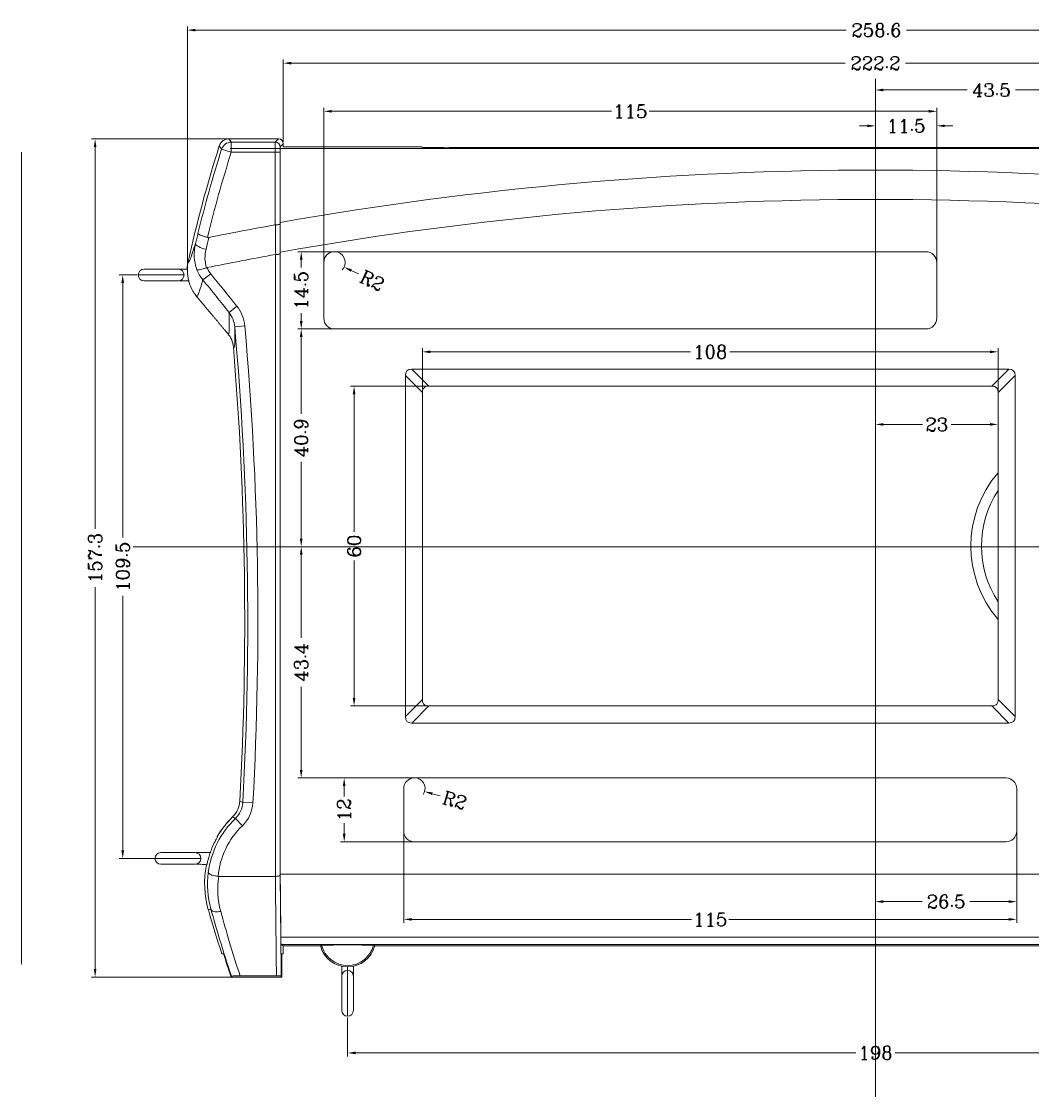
# Model space of a CAD drawing. Header units: millimetres. Extents: x -56 to 1013, y 0 to 900.
# Drawn here: x 338.8 to 528.6, y 437.1 to 637.8 of the extents above; entities that cross this region are included whole.
import ezdxf
from ezdxf.lldxf.tags import DXFTag

# ---------------------------------------------------------------- set-up
doc = ezdxf.new("R2010")
doc.units = ezdxf.units.MM
doc.header["$MEASUREMENT"] = 0
doc.layers.get('0').update_dxf_attribs({"linetype": 'CONTINUOUS'})
doc.layers.get('Defpoints').update_dxf_attribs({"linetype": 'CONTINUOUS'})
doc.layers.add('1', color=7, linetype='CONTINUOUS')
doc.styles.add('ROMANC', font='romanc.shx', dxfattribs={"bigfont": 'gbcbig.shx'})
tags = doc.linetypes.add('CENTER', pattern=[47.5, 22, -8.5, 8.5, -8.5]).pattern_tags.tags
tags[10:11] = [DXFTag(74, 4), DXFTag(75, 0), DXFTag(340, '0'), DXFTag(46, 0.0), DXFTag(50, 0.0), DXFTag(44, 0.0), DXFTag(45, 0.0)]
tags[8:9] = [DXFTag(74, 4), DXFTag(75, 0), DXFTag(340, '0'), DXFTag(46, 0.0), DXFTag(50, 0.0), DXFTag(44, 0.0), DXFTag(45, 0.0)]
tags[6:7] = [DXFTag(74, 4), DXFTag(75, 0), DXFTag(340, '0'), DXFTag(46, 0.0), DXFTag(50, 0.0), DXFTag(44, 0.0), DXFTag(45, 0.0)]
tags[4:5] = [DXFTag(74, 4), DXFTag(75, 0), DXFTag(340, '0'), DXFTag(46, 0.0), DXFTag(50, 0.0), DXFTag(44, 0.0), DXFTag(45, 0.0)]
doc.dimstyles.new('YanXiu', dxfattribs={"dimtxt": 2.5, "dimasz": 1.5, "dimexe": 0.66, "dimexo": 0.66, "dimgap": 0.66, "dimtad": 0, "dimdec": 1, "dimzin": 0, "dimdsep": 46, "dimtxsty": 'ROMANC', "dimcen": 0, "dimclrd": 131, "dimclre": 131, "dimclrt": 42, "dimadec": 0, "dimazin": 0, "dimtfac": 1, "dimtdec": 4, "dimtofl": 0, "dimtmove": 0, "dimatfit": 3, "dimfxl": 1, "dimtolj": 1, "dimtzin": 0, "dimlwd": 0, "dimlwe": 0, "dimarcsym": 0})

# ---------------------------------------------------------------- blocks, each defined once
blk = doc.blocks.new('*D4')
at = {"color": 131, "lineweight": 5}
for p, q in [((395.59, 592.14), (395.59, 621.58)), ((397.09, 620.92), (449.57, 620.92)), ((509.09, 620.92), (456.61, 620.92)), ((510.59, 592.14), (510.59, 621.58))]:
    blk.add_line(p, q, dxfattribs=at)
at = {"color": 131, "lineweight": 18}
for points in [[(397.09, 621.17), (397.09, 620.67), (395.59, 620.92)], [(509.09, 621.17), (509.09, 620.67), (510.59, 620.92)]]:
    blk.add_solid(points, dxfattribs=at)
at = {"layer": 'Defpoints', "color": 0, "lineweight": 18}
for p in [(510.59, 620.92), (395.59, 591.48), (510.59, 591.48)]:
    blk.add_point(p, dxfattribs=at)
at = {"color": 42, "lineweight": 18, "insert": (453.09, 620.92), "char_height": 2.5, "attachment_point": 5, "style": 'ROMANC'}
blk.add_mtext('115', dxfattribs=at)
blk = doc.blocks.new('*D5')
at = {"color": 131, "lineweight": 5}
for p, q in [((398.95, 594.57), (390.69, 594.57)), ((391.35, 593.07), (391.35, 591.61)), ((391.35, 581.57), (391.35, 583.03)), ((397.95, 580.07), (390.69, 580.07))]:
    blk.add_line(p, q, dxfattribs=at)
at = {"color": 131, "lineweight": 18}
for points in [[(391.1, 593.07), (391.6, 593.07), (391.35, 594.57)], [(391.1, 581.57), (391.6, 581.57), (391.35, 580.07)]]:
    blk.add_solid(points, dxfattribs=at)
at = {"layer": 'Defpoints', "color": 0, "lineweight": 18}
for p in [(391.35, 594.57), (399.61, 594.57), (398.61, 580.07)]:
    blk.add_point(p, dxfattribs=at)
at = {"color": 42, "lineweight": 18, "insert": (391.35, 587.32), "char_height": 2.5, "attachment_point": 5, "rotation": 90, "style": 'ROMANC'}
blk.add_mtext('14.5', dxfattribs=at)
blk = doc.blocks.new('*D6')
at = {"color": 131, "lineweight": 5}
for p, q in [((497.59, 618.19), (496.09, 618.19)), ((499.09, 618.41), (499.09, 617.53)), ((510.59, 618.41), (510.59, 617.53)), ((512.09, 618.19), (513.59, 618.19))]:
    blk.add_line(p, q, dxfattribs=at)
at = {"color": 131, "lineweight": 18}
for points in [[(497.59, 618.44), (497.59, 617.94), (499.09, 618.19)], [(512.09, 618.44), (512.09, 617.94), (510.59, 618.19)]]:
    blk.add_solid(points, dxfattribs=at)
at = {"layer": 'Defpoints', "color": 0, "lineweight": 18}
for p in [(499.09, 619.07), (499.09, 618.19), (510.59, 619.07)]:
    blk.add_point(p, dxfattribs=at)
at = {"color": 42, "lineweight": 18, "insert": (504.84, 618.19), "char_height": 2.5, "attachment_point": 5, "style": 'ROMANC'}
blk.add_mtext('11.5', dxfattribs=at)
blk = doc.blocks.new('*D7')
at = {"color": 131, "lineweight": 5}
for p, q in [((391.98, 580.07), (390.69, 580.07)), ((391.35, 578.57), (391.35, 564.17)), ((391.35, 540.71), (391.35, 555.11)), ((394.17, 539.21), (390.69, 539.21))]:
    blk.add_line(p, q, dxfattribs=at)
at = {"color": 131, "lineweight": 18}
for points in [[(391.1, 578.57), (391.6, 578.57), (391.35, 580.07)], [(391.1, 540.71), (391.6, 540.71), (391.35, 539.21)]]:
    blk.add_solid(points, dxfattribs=at)
at = {"layer": 'Defpoints', "color": 0, "lineweight": 18}
for p in [(392.64, 580.07), (391.35, 539.21), (394.83, 539.21)]:
    blk.add_point(p, dxfattribs=at)
at = {"color": 42, "lineweight": 18, "insert": (391.35, 559.64), "char_height": 2.5, "attachment_point": 5, "rotation": 90, "style": 'ROMANC'}
blk.add_mtext('40.9', dxfattribs=at)
blk = doc.blocks.new('*D8')
at = {"color": 131, "lineweight": 5}
for p, q in [((387.99, 615.2), (387.99, 630.62)), ((610.19, 615.2), (610.19, 630.62)), ((389.49, 629.96), (493.43, 629.96)), ((608.69, 629.96), (504.75, 629.96))]:
    blk.add_line(p, q, dxfattribs=at)
at = {"color": 131, "lineweight": 18}
for points in [[(389.49, 630.21), (389.49, 629.71), (387.99, 629.96)], [(608.69, 630.21), (608.69, 629.71), (610.19, 629.96)]]:
    blk.add_solid(points, dxfattribs=at)
at = {"layer": 'Defpoints', "color": 0, "lineweight": 18}
for p in [(610.19, 629.96), (387.99, 614.54), (610.19, 614.54)]:
    blk.add_point(p, dxfattribs=at)
at = {"color": 42, "lineweight": 18, "insert": (499.09, 629.96), "char_height": 2.5, "attachment_point": 5, "style": 'ROMANC'}
blk.add_mtext('222.2', dxfattribs=at)
blk = doc.blocks.new('*D9')
at = {"color": 131, "lineweight": 5}
for p, q in [((370.01, 591.26), (370.01, 636.82)), ((371.51, 636.16), (493.62, 636.16)), ((627.06, 636.16), (504.94, 636.16)), ((628.56, 591.07), (628.56, 636.82))]:
    blk.add_line(p, q, dxfattribs=at)
at = {"color": 131, "lineweight": 18}
for points in [[(371.51, 636.41), (371.51, 635.91), (370.01, 636.16)], [(627.06, 636.41), (627.06, 635.91), (628.56, 636.16)]]:
    blk.add_solid(points, dxfattribs=at)
at = {"layer": 'Defpoints', "color": 0, "lineweight": 18}
for p in [(628.56, 636.16), (370.01, 590.6), (628.56, 590.41)]:
    blk.add_point(p, dxfattribs=at)
at = {"color": 42, "lineweight": 18, "insert": (499.28, 636.16), "char_height": 2.5, "attachment_point": 5, "style": 'ROMANC'}
blk.add_mtext('258.6', dxfattribs=at)
blk = doc.blocks.new('*D12')
at = {"color": 131, "lineweight": 5}
for p, q in [((499.09, 624.42), (499.09, 625.58)), ((500.59, 624.92), (516.31, 624.92)), ((541.09, 624.92), (525.37, 624.92)), ((542.59, 620.78), (542.59, 625.58))]:
    blk.add_line(p, q, dxfattribs=at)
at = {"color": 131, "lineweight": 18}
for points in [[(500.59, 625.17), (500.59, 624.67), (499.09, 624.92)], [(541.09, 625.17), (541.09, 624.67), (542.59, 624.92)]]:
    blk.add_solid(points, dxfattribs=at)
at = {"layer": 'Defpoints', "color": 0, "lineweight": 18}
for p in [(542.59, 624.92), (499.09, 623.76), (542.59, 620.12)]:
    blk.add_point(p, dxfattribs=at)
at = {"color": 42, "lineweight": 18, "insert": (520.84, 624.92), "char_height": 2.5, "attachment_point": 5, "style": 'ROMANC'}
blk.add_mtext('43.5', dxfattribs=at)
blk = doc.blocks.new('*D30')
at = {"color": 131, "lineweight": 5}
for p, q in [((414.09, 568.79), (414.09, 576.44)), ((522.09, 568.01), (522.09, 576.44)), ((415.59, 575.78), (464.39, 575.78)), ((520.59, 575.78), (471.79, 575.78))]:
    blk.add_line(p, q, dxfattribs=at)
at = {"color": 131, "lineweight": 18}
for points in [[(415.59, 576.03), (415.59, 575.53), (414.09, 575.78)], [(520.59, 576.03), (520.59, 575.53), (522.09, 575.78)]]:
    blk.add_solid(points, dxfattribs=at)
at = {"layer": 'Defpoints', "color": 0, "lineweight": 18}
for p in [(522.09, 575.78), (414.09, 568.13), (522.09, 567.35)]:
    blk.add_point(p, dxfattribs=at)
at = {"color": 42, "lineweight": 18, "insert": (468.09, 575.78), "char_height": 2.5, "attachment_point": 5, "style": 'ROMANC'}
blk.add_mtext('108', dxfattribs=at)
blk = doc.blocks.new('*D31')
at = {"color": 131, "lineweight": 5}
for p, q in [((415.91, 569.32), (400.61, 569.32)), ((401.27, 567.82), (401.27, 542)), ((401.27, 510.82), (401.27, 536.64)), ((415.91, 509.32), (400.61, 509.32))]:
    blk.add_line(p, q, dxfattribs=at)
at = {"color": 131, "lineweight": 18}
for points in [[(401.02, 567.82), (401.52, 567.82), (401.27, 569.32)], [(401.02, 510.82), (401.52, 510.82), (401.27, 509.32)]]:
    blk.add_solid(points, dxfattribs=at)
at = {"layer": 'Defpoints', "color": 0, "lineweight": 18}
for p in [(416.57, 569.32), (401.27, 509.32), (416.57, 509.32)]:
    blk.add_point(p, dxfattribs=at)
at = {"color": 42, "lineweight": 18, "insert": (401.27, 539.32), "char_height": 2.5, "attachment_point": 5, "rotation": 90, "style": 'ROMANC'}
blk.add_mtext('60', dxfattribs=at)
blk = doc.blocks.new('*D32')
at = {"color": 131, "lineweight": 5}
for p, q in [((499.09, 561.21), (499.09, 562.82)), ((500.59, 562.16), (507.91, 562.16)), ((520.59, 562.16), (513.27, 562.16)), ((522.09, 561.73), (522.09, 561.5))]:
    blk.add_line(p, q, dxfattribs=at)
at = {"color": 131, "lineweight": 18}
for points in [[(500.59, 562.41), (500.59, 561.91), (499.09, 562.16)], [(520.59, 562.41), (520.59, 561.91), (522.09, 562.16)]]:
    blk.add_solid(points, dxfattribs=at)
at = {"layer": 'Defpoints', "color": 0, "lineweight": 18}
for p in [(522.09, 562.39), (522.09, 562.16), (499.09, 560.55)]:
    blk.add_point(p, dxfattribs=at)
at = {"color": 42, "lineweight": 18, "insert": (510.59, 562.16), "char_height": 2.5, "attachment_point": 5, "style": 'ROMANC'}
blk.add_mtext('23', dxfattribs=at)
blk = doc.blocks.new('*D33')
at = {"color": 131, "lineweight": 5}
for p, q in [((416.05, 495.82), (398.75, 495.82)), ((399.41, 494.32), (399.41, 492.32)), ((399.41, 485.32), (399.41, 487.31)), ((416.05, 483.82), (398.75, 483.82))]:
    blk.add_line(p, q, dxfattribs=at)
at = {"color": 131, "lineweight": 18}
for points in [[(399.16, 494.32), (399.66, 494.32), (399.41, 495.82)], [(399.16, 485.32), (399.66, 485.32), (399.41, 483.82)]]:
    blk.add_solid(points, dxfattribs=at)
at = {"layer": 'Defpoints', "color": 0, "lineweight": 18}
for p in [(399.41, 495.82), (416.71, 495.82), (416.71, 483.82)]:
    blk.add_point(p, dxfattribs=at)
at = {"color": 42, "lineweight": 18, "insert": (399.41, 489.82), "char_height": 2.5, "attachment_point": 5, "rotation": 90, "style": 'ROMANC'}
blk.add_mtext('12', dxfattribs=at)
blk = doc.blocks.new('*D34')
at = {"color": 131, "lineweight": 5}
for p, q in [((410.59, 486.68), (410.59, 468.61)), ((525.59, 486.68), (525.59, 468.61)), ((412.09, 469.27), (464.57, 469.27)), ((524.09, 469.27), (471.61, 469.27))]:
    blk.add_line(p, q, dxfattribs=at)
at = {"color": 131, "lineweight": 18}
for points in [[(412.09, 469.52), (412.09, 469.02), (410.59, 469.27)], [(524.09, 469.52), (524.09, 469.02), (525.59, 469.27)]]:
    blk.add_solid(points, dxfattribs=at)
at = {"layer": 'Defpoints', "color": 0, "lineweight": 18}
for p in [(410.59, 487.34), (525.59, 487.34), (525.59, 469.27)]:
    blk.add_point(p, dxfattribs=at)
at = {"color": 42, "lineweight": 18, "insert": (468.09, 469.27), "char_height": 2.5, "attachment_point": 5, "style": 'ROMANC'}
blk.add_mtext('115', dxfattribs=at)
blk = doc.blocks.new('*D35')
at = {"color": 131, "lineweight": 5}
for p, q in [((499.09, 473.02), (499.09, 471.94)), ((500.59, 472.6), (507.87, 472.6)), ((524.09, 472.6), (516.81, 472.6)), ((525.59, 473.02), (525.59, 471.94))]:
    blk.add_line(p, q, dxfattribs=at)
at = {"color": 131, "lineweight": 18}
for points in [[(500.59, 472.85), (500.59, 472.35), (499.09, 472.6)], [(524.09, 472.85), (524.09, 472.35), (525.59, 472.6)]]:
    blk.add_solid(points, dxfattribs=at)
at = {"layer": 'Defpoints', "color": 0, "lineweight": 18}
for p in [(499.09, 473.68), (525.59, 473.68), (525.59, 472.6)]:
    blk.add_point(p, dxfattribs=at)
at = {"color": 42, "lineweight": 18, "insert": (512.34, 472.6), "char_height": 2.5, "attachment_point": 5, "style": 'ROMANC'}
blk.add_mtext('26.5', dxfattribs=at)
blk = doc.blocks.new('*D36')
at = {"color": 131, "lineweight": 5}
for p, q in [((394.17, 539.21), (390.69, 539.21)), ((391.35, 537.71), (391.35, 522.1)), ((391.35, 497.32), (391.35, 512.93)), ((401.76, 495.82), (390.69, 495.82))]:
    blk.add_line(p, q, dxfattribs=at)
at = {"color": 131, "lineweight": 18}
for points in [[(391.1, 537.71), (391.6, 537.71), (391.35, 539.21)], [(391.1, 497.32), (391.6, 497.32), (391.35, 495.82)]]:
    blk.add_solid(points, dxfattribs=at)
at = {"layer": 'Defpoints', "color": 0, "lineweight": 18}
for p in [(394.83, 539.21), (391.35, 495.82), (402.42, 495.82)]:
    blk.add_point(p, dxfattribs=at)
at = {"color": 42, "lineweight": 18, "insert": (391.35, 517.51), "char_height": 2.5, "attachment_point": 5, "rotation": 90, "style": 'ROMANC'}
blk.add_mtext('43.4', dxfattribs=at)
blk = doc.blocks.new('*D37')
at = {"color": 131, "lineweight": 5}
blk.add_line((417.39, 492.43), (415.95, 492.85), dxfattribs=at)
blk.add_arc((412.59, 493.82), 2, 324.9594, 71.0924, dxfattribs=at)
at = {"color": 131, "lineweight": 18}
blk.add_solid([(416.02, 493.09), (415.88, 492.61), (414.51, 493.26)], dxfattribs=at)
at = {"layer": 'Defpoints', "color": 0, "lineweight": 18}
for p in [(412.59, 493.82), (414.51, 493.26)]:
    blk.add_point(p, dxfattribs=at)
at = {"color": 42, "lineweight": 18, "insert": (420.14, 491.63), "char_height": 2.5, "attachment_point": 5, "rotation": 343.867, "style": 'ROMANC'}
blk.add_mtext('R2', dxfattribs=at)
blk = doc.blocks.new('*D38')
at = {"color": 131, "lineweight": 5}
blk.add_line((402.09, 590.4), (400.74, 591.05), dxfattribs=at)
blk.add_arc((397.59, 592.57), 2, 315.3371, 71.0924, dxfattribs=at)
at = {"color": 131, "lineweight": 18}
blk.add_solid([(400.85, 591.27), (400.63, 590.82), (399.39, 591.7)], dxfattribs=at)
at = {"layer": 'Defpoints', "color": 0, "lineweight": 18}
for p in [(397.59, 592.57), (399.39, 591.7)]:
    blk.add_point(p, dxfattribs=at)
at = {"color": 42, "lineweight": 18, "insert": (404.67, 589.15), "char_height": 2.5, "attachment_point": 5, "rotation": 334.2447, "style": 'ROMANC'}
blk.add_mtext('R2', dxfattribs=at)
blk = doc.blocks.new('*D39')
at = {"color": 131, "lineweight": 5}
blk.add_line((539.72, 594.51), (541.67, 593.41), dxfattribs=at)
at = {"color": 131, "lineweight": 18}
blk.add_solid([(541.79, 593.63), (541.54, 593.2), (542.97, 592.68)], dxfattribs=at)
at = {"layer": 'Defpoints', "color": 0, "lineweight": 18}
for p in [(542.97, 592.68), (545.59, 591.21)]:
    blk.add_point(p, dxfattribs=at)
at = {"color": 42, "lineweight": 18, "insert": (537.22, 595.91), "char_height": 2.5, "attachment_point": 5, "rotation": 330.654, "style": 'ROMANC'}
blk.add_mtext('R3', dxfattribs=at)
blk = doc.blocks.new('*D117')
at = {"color": 131, "lineweight": 5}
for p, q in [((378.52, 615.74), (352.02, 615.74)), ((352.68, 614.24), (352.68, 542.57)), ((352.68, 459.95), (352.68, 531.61)), ((379.93, 458.45), (352.02, 458.45))]:
    blk.add_line(p, q, dxfattribs=at)
at = {"color": 131, "lineweight": 18}
for points in [[(352.43, 614.24), (352.93, 614.24), (352.68, 615.74)], [(352.43, 459.95), (352.93, 459.95), (352.68, 458.45)]]:
    blk.add_solid(points, dxfattribs=at)
at = {"layer": 'Defpoints', "color": 0, "lineweight": 18}
for p in [(352.68, 615.74), (379.18, 615.74), (380.59, 458.45)]:
    blk.add_point(p, dxfattribs=at)
at = {"color": 42, "lineweight": 18, "insert": (352.68, 537.09), "char_height": 2.5, "attachment_point": 5, "rotation": 90, "style": 'ROMANC'}
blk.add_mtext('157.3', dxfattribs=at)
blk = doc.blocks.new('*D119')
at = {"color": 131, "lineweight": 5}
for p, q in [((598.13, 451.54), (598.13, 443.54)), ((400.05, 450.86), (400.05, 443.54)), ((401.55, 444.2), (495.39, 444.2)), ((596.63, 444.2), (502.79, 444.2))]:
    blk.add_line(p, q, dxfattribs=at)
at = {"color": 131, "lineweight": 18}
for points in [[(401.55, 444.45), (401.55, 443.95), (400.05, 444.2)], [(596.63, 444.45), (596.63, 443.95), (598.13, 444.2)]]:
    blk.add_solid(points, dxfattribs=at)
at = {"layer": 'Defpoints', "color": 0, "lineweight": 18}
for p in [(400.05, 451.52), (598.13, 452.2), (598.13, 444.2)]:
    blk.add_point(p, dxfattribs=at)
at = {"color": 42, "lineweight": 18, "insert": (499.09, 444.2), "char_height": 2.5, "attachment_point": 5, "style": 'ROMANC'}
blk.add_mtext('198', dxfattribs=at)
blk = doc.blocks.new('*D120')
at = {"color": 131, "lineweight": 5}
for p, q in [((360.57, 590.2), (357.2, 590.2)), ((357.86, 588.7), (357.86, 540.93)), ((357.86, 482.2), (357.86, 529.97)), ((363.74, 480.7), (357.2, 480.7))]:
    blk.add_line(p, q, dxfattribs=at)
at = {"color": 131, "lineweight": 18}
for points in [[(357.61, 588.7), (358.11, 588.7), (357.86, 590.2)], [(357.61, 482.2), (358.11, 482.2), (357.86, 480.7)]]:
    blk.add_solid(points, dxfattribs=at)
at = {"layer": 'Defpoints', "color": 0, "lineweight": 18}
for p in [(361.23, 590.2), (357.86, 480.7), (364.4, 480.7)]:
    blk.add_point(p, dxfattribs=at)
at = {"color": 42, "lineweight": 18, "insert": (357.86, 535.45), "char_height": 2.5, "attachment_point": 5, "rotation": 90, "style": 'ROMANC'}
blk.add_mtext('109.5', dxfattribs=at)

msp = doc.modelspace()

# ---------------------------------------------------------------- linework, layer by layer
at = {"layer": '1', "color": 1, "linetype": 'CENTER', "lineweight": 18, "ltscale": 0.933923}
for q in [(499.09, 627.01), (499.09, 333.15)]:
    msp.add_line((499.09, 449.82), q, dxfattribs=at)
at = {"layer": '1', "color": 0, "linetype": 'Continuous', "lineweight": 18}
for p, q in [((387.09, 615.74), (377.79, 615.74)), ((386.99, 615.74), (377.79, 615.74)), ((387.99, 614.24), (387.99, 614.84)), ((387.99, 614.24), (387.99, 614.74)), ((387.99, 614.24), (413.89, 614.24)), ((413.89, 614.24), (387.99, 614.24)), ((414.09, 614.14), (413.89, 614.24)), ((579.09, 614.1), (419.09, 614.1)), ((338.85, 613.28), (338.85, 595.27)), ((377.99, 613.96), (620.19, 613.96)), ((387.37, 613.23), (387.37, 599.77)), ((387.4, 594.2), (387.4, 477.57)), ((387.41, 477.73), (387.41, 594.47)), ((508.59, 594.57), (397.59, 594.57)), ((395.59, 592.57), (395.59, 582.07)), ((510.59, 582.07), (510.59, 592.57)), ((368.28, 591.3), (361.88, 591.3)), ((361.88, 589.1), (368.28, 589.1)), ((371.59, 586.34), (371.59, 586.34)), ((371.73, 586.17), (371.72, 586.17)), ((338.85, 580.53), (338.85, 491.11)), ((397.59, 580.07), (508.59, 580.07)), ((412.08, 572.52), (524.1, 572.52)), ((410.89, 507.31), (410.89, 571.33)), ((525.29, 571.33), (525.29, 507.31)), ((414.09, 568.32), (414.09, 568.13)), ((414.09, 568.13), (414.09, 510.51)), ((415.28, 569.32), (415.09, 569.32)), ((520.9, 569.32), (415.28, 569.32)), ((521.09, 569.32), (520.9, 569.32)), ((522.09, 568.13), (522.09, 568.32)), ((522.09, 510.51), (522.09, 568.13)), ((414.09, 510.51), (414.09, 510.32)), ((522.09, 510.32), (522.09, 510.51)), ((415.09, 509.32), (415.28, 509.32)), ((415.28, 509.32), (520.9, 509.32)), ((520.9, 509.32), (521.09, 509.32)), ((524.1, 506.12), (412.08, 506.12)), ((523.59, 495.82), (412.59, 495.82)), ((410.59, 493.82), (410.59, 485.82)), ((525.59, 485.82), (525.59, 493.82)), ((375.66, 484.8), (375.61, 484.83)), ((412.59, 483.82), (523.59, 483.82)), ((371.41, 481.8), (365.01, 481.8)), ((365.01, 479.6), (371.41, 479.6)), ((387.42, 477.73), (610.76, 477.73)), ((375.87, 477.33), (386.5, 477.33)), ((338.85, 471.75), (338.85, 460.88)), ((387.99, 464.32), (387.58, 464.52)), ((387.99, 462.82), (387.99, 464.32)), ((394.96, 464.32), (387.99, 464.32)), ((387.99, 464.32), (394.96, 464.32)), ((387.99, 462.82), (387.99, 464.32)), ((593.04, 464.32), (405.14, 464.32)), ((405.14, 464.32), (593.04, 464.32)), ((387.99, 462.82), (387.7, 462.82)), ((387.7, 462.82), (387.7, 458.45)), ((398.95, 460.46), (398.95, 458.6)), ((401.15, 458.6), (401.15, 460.46)), ((378.23, 458.45), (387.7, 458.45)), ((379.88, 458.67), (386.7, 458.67)), ((387.7, 458.45), (387.61, 458.63)), ((398.95, 458.6), (398.95, 452.2)), ((401.15, 452.2), (401.15, 458.6))]:
    msp.add_line(p, q, dxfattribs=at)
at = {"layer": '1', "color": 0, "linetype": 'Continuous', "lineweight": 13}
for p, q in [((378.23, 615.13), (378.23, 613.23)), ((378.23, 615.13), (386.49, 615.13)), ((386.49, 615.13), (387.09, 615.74)), ((387.99, 614.84), (387.38, 614.23)), ((378.23, 613.23), (376.42, 613.81)), ((386.47, 613.23), (378.23, 613.23)), ((386.47, 613.23), (387.37, 613.23)), ((386.47, 599.61), (386.47, 613.23)), ((386.5, 477.33), (386.5, 594.04)), ((369.38, 590.2), (360.78, 590.2)), ((372.91, 589.27), (374.37, 590.44)), ((377.82, 583.18), (379.28, 584.35)), ((378.87, 580.5), (380.76, 580.67)), ((412.08, 572.52), (415.28, 569.32)), ((520.9, 569.32), (524.1, 572.52)), ((414.09, 568.13), (410.89, 571.33)), ((525.29, 571.33), (522.09, 568.13)), ((410.89, 507.31), (414.09, 510.51)), ((522.09, 510.51), (525.29, 507.31)), ((415.28, 509.32), (412.08, 506.12)), ((524.1, 506.12), (520.9, 509.32)), ((380.38, 491.21), (382.28, 491.11)), ((379.01, 488.22), (380.32, 486.85)), ((372.51, 480.7), (363.91, 480.7)), ((387.54, 465.93), (610.64, 465.93)), ((610.6, 464.52), (387.58, 464.52)), ((400.05, 460.35), (400.05, 459.7)), ((400.05, 451.1), (400.05, 459.7))]:
    msp.add_line(p, q, dxfattribs=at)
at = {"layer": '1', "color": 1, "linetype": 'CENTER', "lineweight": 18, "ltscale": 1.39157}
msp.add_line((359.79, 539.21), (637.5, 539.21), dxfattribs=at)
at = {"layer": '1', "color": 0, "linetype": 'Continuous', "lineweight": 18}
for centre, radius, start, end in [((611.59, 539.32), 247.29, 162.3221, 167.5419), ((611.59, 539.32), 247.29, 162.3221, 167.5419), ((499.09, -28.98), 638.87, 79.92987, 100.07013), ((499.09, -28.98), 638.6, 100.15761, 101.29211), ((361.88, 590.2), 1.1, 90, 180), ((361.88, 590.2), 1.1, 180, 270), ((365.01, 480.7), 1.1, 90, 180), ((365.01, 480.7), 1.1, 180, 270), ((611.59, 539.32), 247.27, 196.0222, 198.0215), ((611.59, 539.32), 247.27, 196.0222, 198.0215), ((611.59, 539.32), 246.98, 198.0437, 199.1135), ((400.05, 458.6), 1.1, 90, 180), ((400.05, 458.6), 1.1, 360, 90)]:
    msp.add_arc(centre, radius, start, end, dxfattribs=at)
at = {"layer": '1', "color": 0, "linetype": 'Continuous', "lineweight": 13, "extrusion": (0, 0, -1)}
for centre, radius, start, end in [((-611.59, 539.32), 246.69, 13.7636, 17.5745), ((241.62, 525.32), 624.84, 174.91827, 183.13891), ((-400.05, 465.6), 5.01, 193.5897, 346.4103)]:
    msp.add_arc(centre, radius, start, end, dxfattribs=at)
at = {"layer": '1', "color": 0, "linetype": 'Continuous', "lineweight": 13}
for centre, radius, start, end in [((611.59, 539.32), 244.79, 162.4255, 166.3076), ((-241.62, 525.32), 622.94, 356.86109, 5.08173), ((538.09, 539.32), 19.1, 146.8977, 213.1023)]:
    msp.add_arc(centre, radius, start, end, dxfattribs=at)
at = {"layer": '1', "color": 0, "linetype": 'Continuous', "lineweight": 18, "extrusion": (0, 0, -1)}
for centre, radius, start, end in [((-499.09, -28.98), 633.37, 79.84902, 100.15528), ((-499.09, -28.98), 633.11, 78.57327, 79.7565), ((-397.59, 592.57), 2, 0, 90), ((-508.59, 592.57), 2, 90, 180), ((-368.28, 590.2), 1.1, 90, 180), ((-368.28, 590.2), 1.1, 180, 270), ((-397.59, 582.07), 2, 270, 0), ((-508.59, 582.07), 2, 180, 270), ((241.62, 525.32), 622.37, 175.26656, 183.11827), ((241.62, 525.32), 622.37, 175.26656, 183.11827), ((-538.09, 539.32), 21.1, 319.3164, 40.6836), ((-412.59, 493.82), 2, 0, 90), ((-523.59, 493.82), 2, 90, 180), ((-412.59, 485.82), 2, 270, 0), ((-523.59, 485.82), 2, 180, 270), ((-371.41, 480.7), 1.1, 90, 180), ((-371.41, 480.7), 1.1, 180, 270), ((-400.05, 465.6), 5.25, 193.6297, 346.3703), ((-400.05, 452.2), 1.1, 270, 0), ((-400.05, 452.2), 1.1, 180, 270)]:
    msp.add_arc(centre, radius, start, end, dxfattribs=at)
at = {"layer": '1', "color": 0, "linetype": 'Continuous', "lineweight": 13}
for centre, major_axis, ratio, start_param, end_param in [((378.23, 613.23), (1.53, 1.12), 0.999766, 0.938876, 2.202717), ((386.49, 613.23), (0, 1.9), 0.009187, 0.017453, 1.570796), ((386.49, 614.23), (-0.636, 0.636), 0.999695, 3.927143, 5.497635), ((387.39, 613.23), (0, 1), 0.017455, 0.017453, 1.570796), ((373.37, 595.67), (-1.85, 0.45), 0.313225, 0.018378, 1.715944), ((391.31, 633.76), (0, 317.34), 0.017406, 2.086237, 2.155242), ((392.21, 633.76), (0, 316.44), 0.017455, 2.086986, 2.157269)]:
    msp.add_ellipse(centre, major_axis=major_axis, ratio=ratio, start_param=start_param, end_param=end_param, dxfattribs=at)
at = {"layer": '1', "color": 0, "linetype": 'Continuous', "lineweight": 18}
for centre, major_axis, ratio, start_param, end_param in [((387.09, 614.84), (0.637, 0.637), 0.999695, 5.497935, 7.068431), ((419.09, 614.14), (5, 0), 0.008727, 3.159697, 4.712389), ((392.21, 633.76), (0, 315.84), 0.017455, 2.087487, 2.130999), ((387.58, 467.52), (0, 3), 0.017455, 2.130999, 3.132866), ((585.37, 408.07), (15.53, 258.49), 0.818966, 1.423455, 1.424053)]:
    msp.add_ellipse(centre, major_axis=major_axis, ratio=ratio, start_param=start_param, end_param=end_param, dxfattribs=at)
at = {"layer": '1', "color": 0, "linetype": 'Continuous', "lineweight": 18, "extrusion": (0, 0, -1)}
for centre, major_axis, start_param, end_param in [((424.3, 559.11), (13.11, -13.11), 2.929085, 3.354101), ((511.88, 559.11), (13.11, 13.11), 6.070677, 6.495693), ((424.3, 519.53), (-13.11, -13.11), 6.070677, 6.495693), ((511.88, 519.53), (13.11, -13.11), 6.070677, 6.495693)]:
    msp.add_ellipse(centre, major_axis=major_axis, ratio=0.215766, start_param=start_param, end_param=end_param, dxfattribs=at)
at = {"layer": '1', "color": 0, "linetype": 'Continuous', "lineweight": 18}
for points, knots in [([(375.98, 614.41), (376.04, 614.62), (376.14, 614.81), (376.4, 615.15), (376.56, 615.3), (376.91, 615.54), (377.11, 615.62), (377.47, 615.72), (377.63, 615.74), (377.79, 615.74)], [0, 0, 0, 0, 0.267507, 0.267507, 0.535016, 0.535016, 0.802499, 0.802499, 1, 1, 1, 1]), ([(375.98, 614.41), (376.04, 614.62), (376.14, 614.81), (376.4, 615.15), (376.56, 615.3), (376.91, 615.54), (377.11, 615.62), (377.47, 615.72), (377.63, 615.74), (377.79, 615.74)], [0, 0, 0, 0, 0.267507, 0.267507, 0.535016, 0.535016, 0.802499, 0.802499, 1, 1, 1, 1]), ([(373.76, 597.26), (373.56, 597.31), (373.35, 597.37), (372.97, 597.49), (372.79, 597.55), (372.48, 597.67), (372.34, 597.73), (372.14, 597.84), (372.06, 597.89), (372, 597.96), (371.98, 597.99), (371.99, 598.01), (371.99, 598.01), (371.99, 598.01)], [0, 0, 0, 0, 0.214036, 0.214036, 0.427992, 0.427992, 0.643202, 0.643202, 0.861021, 0.861021, 0.994697, 0.994697, 1, 1, 1, 1]), ([(386.52, 599.62), (386.62, 599.62), (386.72, 599.62), (386.9, 599.64), (386.99, 599.65), (387.14, 599.67), (387.2, 599.68), (387.3, 599.71), (387.34, 599.73), (387.36, 599.76), (387.37, 599.76), (387.37, 599.77), (387.37, 599.77), (387.37, 599.77)], [0, 0, 0, 0, 0.222157, 0.222157, 0.444202, 0.444202, 0.667966, 0.667966, 0.895005, 0.895005, 0.992337, 0.992337, 1, 1, 1, 1]), ([(373.76, 597.26), (373.83, 597.24), (373.91, 597.24), (374, 597.25), (374.02, 597.25), (374.04, 597.26)], [0, 0, 0, 0, 0.768099, 0.768099, 1, 1, 1, 1]), ([(386.56, 594.04), (386.66, 594.04), (386.76, 594.05), (386.94, 594.06), (387.03, 594.07), (387.18, 594.09), (387.24, 594.11), (387.34, 594.14), (387.37, 594.15), (387.4, 594.18), (387.4, 594.19), (387.4, 594.2), (387.4, 594.2), (387.4, 594.2)], [0, 0, 0, 0, 0.222236, 0.222236, 0.444361, 0.444361, 0.668204, 0.668204, 0.895324, 0.895324, 0.992334, 0.992334, 1, 1, 1, 1]), ([(369.99, 591.29), (369.71, 591.29), (369.2, 591.29), (368.68, 591.29), (368.42, 591.29), (368.31, 591.27)], [0, 0, 0, 0, 0.385841, 0.771398, 1, 1, 1, 1]), ([(370, 591.45), (370, 591.45), (370, 591.43), (370, 591.35), (370, 591.3), (369.99, 591.16), (369.99, 591.07), (369.99, 590.88), (370, 590.78), (370.01, 590.6), (370.01, 590.52), (370.01, 590.45)], [0, 0, 0, 0, 0.21465, 0.21465, 0.429288, 0.429288, 0.644097, 0.644097, 0.858826, 0.858826, 1, 1, 1, 1]), ([(371.78, 591.19), (371.78, 591.19), (371.78, 591.19), (371.83, 591.17), (371.91, 591.16), (372.14, 591.17), (372.28, 591.19), (372.6, 591.25), (372.78, 591.3), (373.16, 591.41), (373.36, 591.48), (373.56, 591.55)], [0, 0, 0, 0, 0.006695, 0.006695, 0.270144, 0.270144, 0.514797, 0.514797, 0.757325, 0.757325, 1, 1, 1, 1]), ([(368.45, 589.13), (368.46, 589.13), (368.8, 589.11), (369.4, 589.1), (370.07, 589.09), (370.3, 589.1)], [0, 0, 0, 0, 0.008192, 0.669906, 1, 1, 1, 1]), ([(371.02, 587.19), (371.08, 587.09), (371.14, 586.99), (371.25, 586.81), (371.31, 586.72), (371.41, 586.58), (371.46, 586.51), (371.53, 586.41), (371.56, 586.38), (371.58, 586.34), (371.59, 586.34), (371.59, 586.34)], [0, 0, 0, 0, 0.21627, 0.21627, 0.43244, 0.43244, 0.649897, 0.649897, 0.865168, 0.865168, 1, 1, 1, 1]), ([(378.62, 576.68), (378.59, 577.14), (378.48, 577.59), (378.13, 578.45), (377.88, 578.85), (377.58, 579.21)], [0, 0, 0, 0, 0.49605, 0.49605, 1, 1, 1, 1]), ([(378.62, 576.68), (378.59, 577.14), (378.48, 577.59), (378.13, 578.45), (377.88, 578.85), (377.58, 579.21)], [0, 0, 0, 0, 0.49605, 0.49605, 1, 1, 1, 1]), ([(415.09, 569.32), (414.98, 569.32), (414.86, 569.3), (414.65, 569.23), (414.55, 569.17), (414.38, 569.03), (414.3, 568.95), (414.18, 568.76), (414.14, 568.65), (414.1, 568.47), (414.09, 568.39), (414.09, 568.32)], [0, 0, 0, 0, 0.214451, 0.214451, 0.428847, 0.428847, 0.643779, 0.643779, 0.85861, 0.85861, 1, 1, 1, 1]), ([(522.09, 568.32), (522.09, 568.43), (522.07, 568.54), (522, 568.76), (521.94, 568.86), (521.8, 569.03), (521.72, 569.11), (521.53, 569.23), (521.42, 569.27), (521.24, 569.31), (521.16, 569.32), (521.09, 569.32)], [0, 0, 0, 0, 0.214451, 0.214451, 0.428847, 0.428847, 0.643779, 0.643779, 0.85861, 0.85861, 1, 1, 1, 1]), ([(414.09, 510.32), (414.09, 510.21), (414.11, 510.09), (414.18, 509.88), (414.24, 509.78), (414.38, 509.61), (414.46, 509.53), (414.65, 509.41), (414.76, 509.37), (414.94, 509.33), (415.02, 509.32), (415.09, 509.32)], [0, 0, 0, 0, 0.214451, 0.214451, 0.428847, 0.428847, 0.643779, 0.643779, 0.85861, 0.85861, 1, 1, 1, 1]), ([(521.09, 509.32), (521.2, 509.32), (521.31, 509.34), (521.53, 509.41), (521.63, 509.47), (521.8, 509.61), (521.88, 509.69), (522, 509.88), (522.04, 509.99), (522.08, 510.17), (522.09, 510.25), (522.09, 510.32)], [0, 0, 0, 0, 0.214451, 0.214451, 0.428847, 0.428847, 0.643779, 0.643779, 0.85861, 0.85861, 1, 1, 1, 1]), ([(338.85, 486.85), (338.85, 484.94), (338.85, 482.49), (338.85, 477.22), (338.85, 474.4), (338.85, 471.75)], [0, 0, 0, 0, 0.5, 0.5, 1, 1, 1, 1]), ([(375.66, 484.8), (375.66, 484.8), (375.65, 484.78), (375.62, 484.72), (375.59, 484.67), (375.53, 484.54), (375.48, 484.47), (375.39, 484.3), (375.34, 484.21), (375.26, 484.05), (375.23, 483.98), (375.19, 483.91)], [0, 0, 0, 0, 0.214918, 0.214918, 0.429836, 0.429836, 0.644756, 0.644756, 0.859648, 0.859648, 1, 1, 1, 1]), ([(374.37, 481.79), (373.98, 481.79), (373.25, 481.79), (372.36, 481.79), (371.81, 481.79), (371.55, 481.79), (371.44, 481.77)], [0, 0, 0, 0, 0.315201, 0.603841, 0.852542, 1, 1, 1, 1]), ([(374.37, 481.8), (373.94, 481.8), (373.36, 481.79), (372.84, 481.8), (372.69, 481.8)], [0, 0, 0, 0, 0.702968, 1, 1, 1, 1]), ([(371.58, 479.63), (371.59, 479.63), (371.93, 479.61), (372.57, 479.59), (373.29, 479.59), (373.57, 479.6)], [0, 0, 0, 0, 0.007674, 0.627533, 1, 1, 1, 1]), ([(373.87, 480.46), (373.84, 480.35), (373.81, 480.23), (373.76, 480.02), (373.73, 479.91), (373.69, 479.74), (373.67, 479.66), (373.64, 479.55), (373.63, 479.5), (373.62, 479.47), (373.62, 479.46), (373.62, 479.46)], [0, 0, 0, 0, 0.223018, 0.223018, 0.446306, 0.446306, 0.665408, 0.665408, 0.878992, 0.878992, 1, 1, 1, 1]), ([(373.92, 478.06), (373.92, 478.06), (373.92, 478.06), (373.92, 478.02), (373.93, 477.98), (374.01, 477.88), (374.09, 477.82), (374.31, 477.7), (374.45, 477.64), (374.77, 477.53), (374.95, 477.48), (375.34, 477.4), (375.55, 477.36), (375.76, 477.34)], [0, 0, 0, 0, 0.004444, 0.004444, 0.150034, 0.150034, 0.368731, 0.368731, 0.581407, 0.581407, 0.790588, 0.790588, 1, 1, 1, 1]), ([(386.5, 477.33), (386.5, 477.33), (386.5, 477.33), (386.6, 477.33), (386.7, 477.34), (386.89, 477.35), (386.97, 477.37), (387.13, 477.4), (387.2, 477.42), (387.31, 477.46), (387.35, 477.49), (387.39, 477.53), (387.4, 477.55), (387.4, 477.57), (387.4, 477.57), (387.4, 477.57)], [0, 0, 0, 0, 0.000711, 0.000711, 0.209168, 0.209168, 0.417425, 0.417425, 0.628792, 0.628792, 0.846934, 0.846934, 0.993963, 0.993963, 1, 1, 1, 1]), ([(373.92, 471.07), (374, 471.09), (374.07, 471.11), (374.23, 471.16), (374.32, 471.18), (374.41, 471.21)], [0, 0, 0, 0, 0.456684, 0.456684, 1, 1, 1, 1]), ([(374.41, 471.21), (374.41, 471.21), (374.41, 471.21), (374.41, 471.21), (374.41, 471.21), (374.41, 471.21)], [0, 0, 0, 0, 0.645476, 0.645476, 1, 1, 1, 1]), ([(374.41, 471.21), (374.44, 471.11), (374.51, 471.01), (374.71, 470.86), (374.84, 470.8), (375.14, 470.72), (375.32, 470.69), (375.68, 470.68), (375.86, 470.69), (376.1, 470.73), (376.17, 470.74), (376.24, 470.76)], [0, 0, 0, 0, 0.238728, 0.238728, 0.477457, 0.477457, 0.716185, 0.716185, 0.922713, 0.922713, 1, 1, 1, 1]), ([(404.92, 464.42), (404.88, 464.43), (404.33, 464.44), (402.54, 464.46), (401.29, 464.46), (398.81, 464.46), (397.57, 464.46), (395.77, 464.44), (395.22, 464.43), (395.18, 464.42)], [0, 0, 0, 0, 0.25, 0.25, 0.5, 0.5, 0.75, 0.75, 1, 1, 1, 1]), ([(379.88, 458.67), (379.71, 458.67), (379.54, 458.66), (379.21, 458.66), (379.06, 458.66), (378.79, 458.65), (378.68, 458.65), (378.49, 458.64), (378.41, 458.63), (378.29, 458.62), (378.25, 458.61), (378.25, 458.6)], [0, 0, 0, 0, 0.186259, 0.186259, 0.373032, 0.373032, 0.554883, 0.554883, 0.751411, 0.751411, 1, 1, 1, 1]), ([(387.61, 458.63), (387.6, 458.63), (387.57, 458.64), (387.48, 458.65), (387.41, 458.65), (387.27, 458.66), (387.19, 458.66), (387.01, 458.66), (386.91, 458.66), (386.77, 458.67), (386.74, 458.67), (386.7, 458.67)], [0, 0, 0, 0, 0.293781, 0.293781, 0.53451, 0.53451, 0.731258, 0.731258, 0.930009, 0.930009, 1, 1, 1, 1])]:
    msp.add_open_spline(points, degree=3, knots=knots, dxfattribs=at)
at = {"layer": '1', "color": 0, "linetype": 'Continuous', "lineweight": 13}
for points, knots in [([(376.42, 613.81), (376.4, 613.83), (376.38, 613.85), (376.3, 613.96), (376.24, 614.05), (376.11, 614.23), (376.04, 614.32), (375.98, 614.41)], [0, 0, 0, 0, 0.109696, 0.109696, 0.548478, 0.548478, 1, 1, 1, 1]), ([(370.12, 592.67), (370.18, 592.46), (370.32, 592.65), (370.67, 593.53), (370.81, 593.92), (371.13, 594.89), (371.32, 595.5), (371.52, 596.1)], [0, 0, 0, 0, 0.5, 0.5, 0.75, 0.75, 1, 1, 1, 1]), ([(372.91, 589.27), (372.56, 588.13), (372.29, 587.24), (371.91, 586.28), (371.79, 586.09), (371.73, 586.17)], [0, 0, 0, 0, 0.536355, 0.536355, 1, 1, 1, 1]), ([(377.82, 583.18), (377.03, 584.16), (376.23, 585.15), (374.6, 587.18), (373.76, 588.23), (372.91, 589.27)], [0, 0, 0, 0, 0.485583, 0.485583, 1, 1, 1, 1]), ([(378.87, 580.5), (378.83, 580.97), (378.72, 581.43), (378.38, 582.34), (378.13, 582.78), (377.82, 583.18)], [0, 0, 0, 0, 0.483016, 0.483016, 1, 1, 1, 1]), ([(379.01, 488.22), (378.94, 488.25), (378.88, 488.28), (378.71, 488.38), (378.6, 488.44), (378.48, 488.5)], [0, 0, 0, 0, 0.34963, 0.34963, 1, 1, 1, 1]), ([(378.25, 458.6), (377.49, 460.89), (376.75, 463.21), (375.48, 467.42), (374.94, 469.31), (374.41, 471.21)], [0, 0, 0, 0, 0.556069, 0.556069, 1, 1, 1, 1]), ([(376.24, 470.76), (376.76, 468.86), (377.3, 466.97), (378.51, 462.94), (379.18, 460.79), (379.88, 458.67)], [0, 0, 0, 0, 0.462424, 0.462424, 1, 1, 1, 1])]:
    msp.add_open_spline(points, degree=3, knots=knots, dxfattribs=at)
for points in [[(377.79, 615.74), (377.93, 615.53), (378.08, 615.33), (378.23, 615.13)], [(371.52, 596.1), (371.67, 596.74), (371.83, 597.38), (371.99, 598.01)], [(386.56, 594.04), (386.54, 595.9), (386.53, 597.76), (386.52, 599.62)], [(387.37, 599.77), (387.38, 597.91), (387.39, 596.06), (387.4, 594.2)], [(371.78, 591.19), (371.21, 592.77), (371.12, 594.46), (371.52, 596.1)], [(374.04, 597.26), (373.86, 596.52), (373.67, 595.77), (373.49, 595.03)], [(373.49, 595.03), (373.21, 593.87), (373.23, 592.68), (373.56, 591.55)], [(372.91, 589.27), (372.44, 589.86), (372.06, 590.5), (371.78, 591.19)], [(373.66, 591.58), (373.85, 591.17), (374.09, 590.79), (374.37, 590.44)], [(374.37, 590.44), (376.01, 588.41), (377.64, 586.38), (379.28, 584.35)], [(379.28, 584.35), (380.13, 583.3), (380.64, 582.02), (380.76, 580.67)], [(377.63, 579.13), (377.84, 578.88), (377.91, 580.25), (377.82, 583.18)], [(378.87, 580.5), (378.95, 577.47), (378.86, 576.19), (378.62, 576.68)], [(379.01, 488.22), (379.83, 489), (380.32, 490.08), (380.38, 491.21)], [(379.82, 491.47), (380.01, 491.38), (380.2, 491.3), (380.38, 491.21)], [(382.28, 491.11), (382.19, 489.49), (381.49, 487.97), (380.32, 486.85)], [(373.92, 478.06), (374.39, 481.93), (376.2, 485.51), (379.01, 488.22)], [(380.32, 486.85), (377.71, 484.33), (376.07, 480.95), (375.76, 477.34)], [(374.41, 471.21), (373.8, 473.44), (373.62, 475.75), (373.92, 478.06)], [(375.87, 477.33), (375.52, 475.12), (375.65, 472.9), (376.24, 470.76)]]:
    msp.add_open_spline(points, degree=3, dxfattribs=at)
at = {"layer": '1', "color": 0, "linetype": 'Continuous', "lineweight": 18}
for points, degree in [([(387.38, 600.04), (387.39, 598.18), (387.4, 596.33), (387.41, 594.47)], 3), ([(386.52, 599.62), (386.5, 599.62), (386.49, 599.62), (386.47, 599.61)], 3), ([(338.85, 595.27), (338.85, 593.56), (338.85, 591.71), (338.85, 590.34)], 3), ([(386.5, 594.04), (386.52, 594.04), (386.54, 594.04), (386.56, 594.04)], 3), ([(369.96, 591.45), (369.98, 591.86), (370.03, 592.26), (370.12, 592.67)], 3), ([(369.96, 591.45), (369.98, 591.86), (370.03, 592.26), (370.12, 592.67)], 3), ([(338.85, 590.34), (338.85, 588.29), (338.85, 586.25), (338.85, 584.21)], 3), ([(369.99, 591.3), (369.85, 591.3), (369.7, 591.3), (369.56, 591.3)], 3), ([(369.96, 591.45), (369.97, 591.45), (369.98, 591.45), (370, 591.45)], 3), ([(370.01, 590.45), (370.09, 589.31), (370.44, 588.18), (371.02, 587.19)], 3), ([(373.56, 591.55), (373.59, 591.56), (373.63, 591.57), (373.66, 591.58)], 3), ([(371.7, 586.22), (371.67, 586.26), (371.63, 586.3), (371.6, 586.34)], 3), ([(371.61, 586.35), (371.72, 586.2)], 1), ([(371.66, 586.24), (374.63, 582.71), (377.59, 579.17)], 2), ([(371.66, 586.24), (374.63, 582.71), (377.59, 579.17)], 2), ([(338.85, 584.21), (338.85, 583.16), (338.85, 581.87), (338.85, 580.53)], 3), ([(338.85, 491.11), (338.85, 489.5), (338.85, 487.97), (338.85, 486.85)], 3), ([(378.48, 488.5), (379.28, 489.29), (379.76, 490.35), (379.82, 491.47)], 3), ([(378.48, 488.5), (379.28, 489.29), (379.76, 490.35), (379.82, 491.47)], 3), ([(378.48, 488.5), (377.37, 487.41), (376.41, 486.19), (375.61, 484.83)], 3), ([(378.48, 488.5), (377.38, 487.42), (376.4, 486.17), (375.61, 484.83)], 3), ([(373.87, 480.46), (374.19, 481.66), (374.63, 482.81), (375.19, 483.91)], 3), ([(375.61, 484.83), (375.63, 484.82), (375.64, 484.81), (375.66, 484.8)], 3), ([(373.57, 479.46), (373.01, 476.66), (373.14, 473.8), (373.92, 471.07)], 3), ([(373.57, 479.46), (373.01, 476.66), (373.14, 473.8), (373.92, 471.07)], 3), ([(373.57, 479.46), (373.59, 479.46), (373.6, 479.46), (373.62, 479.46)], 3), ([(375.76, 477.34), (375.79, 477.33), (375.83, 477.33), (375.87, 477.33)], 3), ([(395.18, 464.42), (395.1, 464.4), (395.03, 464.38), (394.95, 464.36)], 3), ([(405.15, 464.36), (405.08, 464.38), (405, 464.4), (404.92, 464.42)], 3), ([(376.76, 462.82), (376.65, 462.82), (376.55, 462.82), (376.45, 462.82)], 3)]:
    msp.add_open_spline(points, degree=degree, dxfattribs=at)

# ---------------------------------------------------------------- dimensions: what is measured, and where the dimension line sits
at = {"lineweight": 18}
for base, p1, p2, picture, middle in [((628.556, 636.1569), (370.0055, 590.5952), (628.556, 590.4104), '*D9', (499.2807, 636.1569)), ((610.19, 629.96), (387.99, 614.54), (610.19, 614.54), '*D8', (499.09, 629.96)), ((542.59, 624.92), (499.09, 623.76), (542.59, 620.12), '*D12', (520.84, 624.92)), ((510.59, 620.92), (395.59, 591.48), (510.59, 591.48), '*D4', (453.09, 620.92)), ((499.09, 618.19), (510.59, 619.07), (499.09, 619.07), '*D6', (504.84, 618.19)), ((352.68, 615.74), (380.59, 458.45), (379.18, 615.74), '*D117', (352.68, 537.09)), ((545.58950157, 591.2077636), (0, 0), (0, 0), '*D39', (537.22212843, 595.9121528)), ((397.58950157, 592.56946682), (0, 0), (0, 0), '*D38', (404.67082123, 589.15304382)), ((391.35, 594.57), (398.61, 580.07), (399.61, 594.57), '*D5', (391.35, 587.32)), ((357.86, 480.7), (361.23, 590.2), (364.4, 480.7), '*D120', (357.86, 535.45)), ((391.35, 539.21), (392.64, 580.07), (394.83, 539.21), '*D7', (391.35, 559.64)), ((522.09, 575.78), (414.09, 568.13), (522.09, 567.35), '*D30', (468.09, 575.78)), ((401.26866682, 509.31946682), (416.57379892, 569.31946682), (416.57379892, 509.31946682), '*D31', (401.26866682, 539.31946682)), ((522.09, 562.16), (499.09, 560.55), (522.09, 562.39), '*D32', (510.59, 562.16)), ((391.35, 495.82), (394.83, 539.21), (402.42, 495.82), '*D36', (391.35, 517.51)), ((412.58950157, 493.81946682), (0, 0), (0, 0), '*D37', (420.14225777, 491.63476818)), ((399.40818654, 495.81946682), (416.70651527, 483.81946682), (416.70651527, 495.81946682), '*D33', (399.40818654, 489.81946682)), ((525.59, 469.27), (410.59, 487.34), (525.59, 487.34), '*D34', (468.09, 469.27)), ((525.59, 472.6), (499.09, 473.68), (525.59, 473.68), '*D35', (512.34, 472.6))]:
    dim = msp.add_linear_dim(base=base, p1=p1, p2=p2, dimstyle='YanXiu', dxfattribs=at)
    dim.commit()
    dim.dimension.update_dxf_attribs({"geometry": picture, "text_midpoint": middle, "dimtype": 160})
dim = msp.add_linear_dim(base=(598.13, 444.2), p1=(400.05, 451.52), p2=(598.13, 452.2), text='198', dimstyle='YanXiu', dxfattribs=at)
dim.commit()
dim.dimension.update_dxf_attribs({"geometry": '*D119', "text_midpoint": (499.09, 444.2), "dimtype": 160})

doc.saveas('drawing.dxf')
